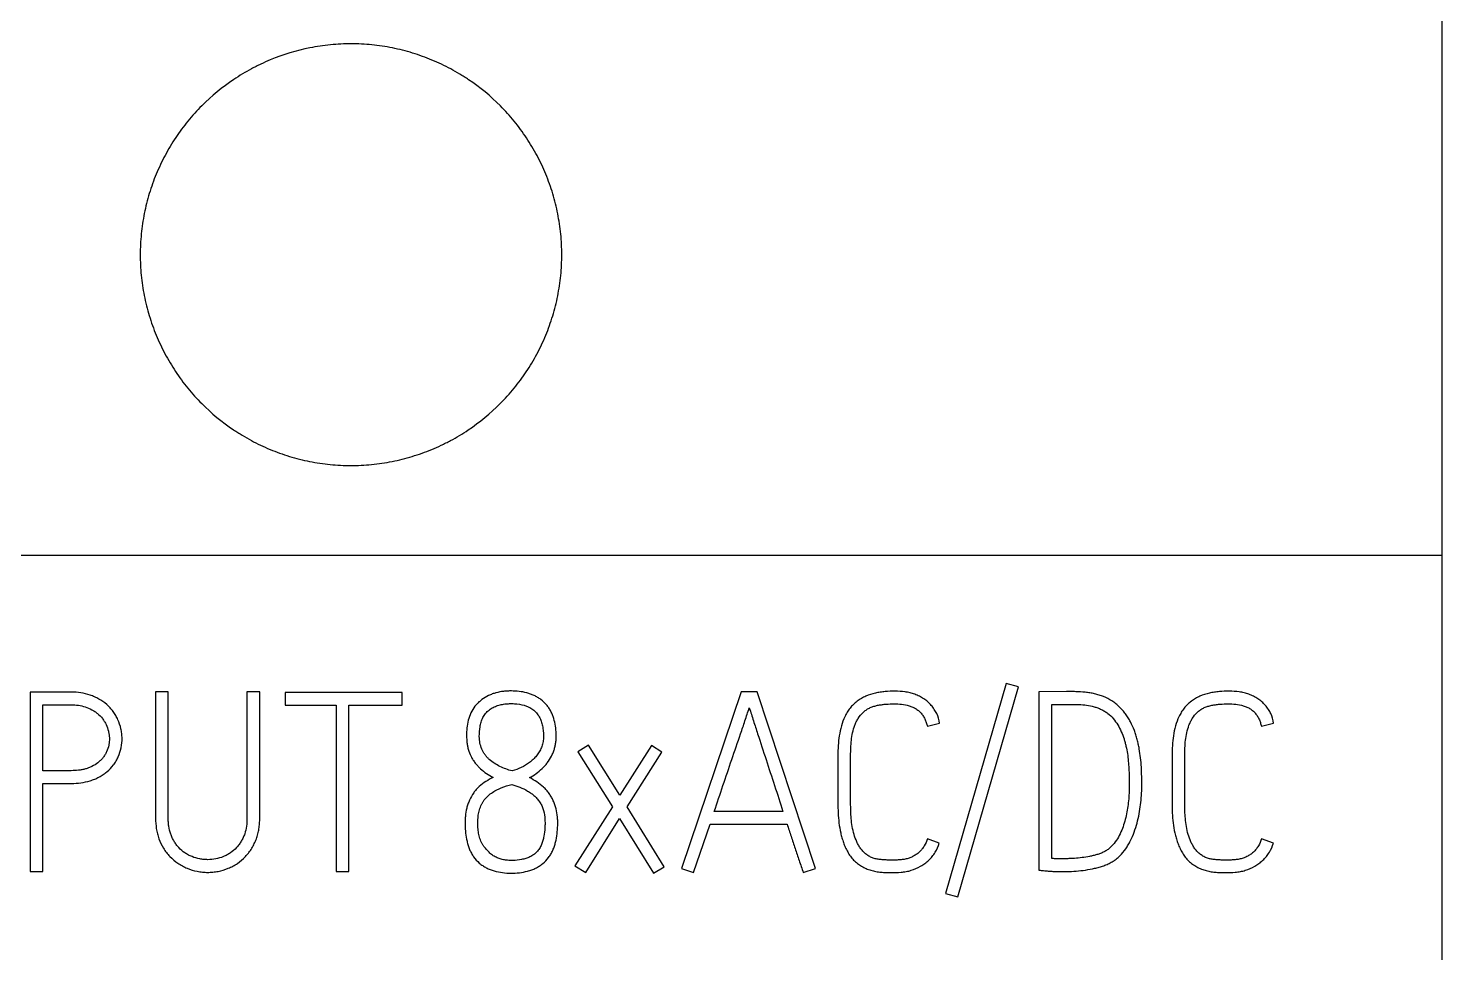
# Model space of a CAD drawing. Extents: x 0 to 420, y 0 to 297.
# Drawn here: x 150.69 to 164.11, y 221.7 to 230.47 of the extents above; entities that cross this region are included whole.
import ezdxf

# ---------------------------------------------------------------- set-up
doc = ezdxf.new("R2010")
doc.units = 0
doc.header["$LTSCALE"] = 23.1
doc.layers.add('10000_FRONT', color=7, linetype='CONTINUOUS')
doc.layers.add('10500_FRONT_LABELING', color=7, linetype='CONTINUOUS')

msp = doc.modelspace()

# ---------------------------------------------------------------- linework, layer by layer
at = {"layer": '10000_FRONT', "color": 7, "linetype": 'CONTINUOUS'}
for p, q in [((164.107, 236.469), (164.107, 146.469)), ((92.607, 225.469), (164.107, 225.469))]:
    msp.add_line(p, q, dxfattribs=at)
for points, knots in [([(155.757, 228.319), (155.757, 228.385), (155.754, 228.45), (155.741, 228.579), (155.731, 228.644), (155.706, 228.771), (155.691, 228.834), (155.662, 228.928), (155.652, 228.959), (155.63, 229.021), (155.618, 229.052), (155.581, 229.143), (155.525, 229.26), (155.458, 229.372), (155.404, 229.453), (155.385, 229.48), (155.347, 229.533), (155.326, 229.559), (155.264, 229.636), (155.22, 229.684), (155.082, 229.823), (154.981, 229.906), (154.858, 229.988), (154.845, 229.997), (154.817, 230.015), (154.803, 230.024), (154.76, 230.049), (154.732, 230.065), (154.645, 230.112), (154.586, 230.14), (154.465, 230.19), (154.404, 230.212), (154.31, 230.241), (154.278, 230.25), (154.214, 230.266), (154.182, 230.273), (154.085, 230.293), (153.955, 230.312), (153.824, 230.319), (153.694, 230.319), (153.628, 230.316), (153.529, 230.306), (153.496, 230.302), (153.431, 230.292), (153.269, 230.264), (153.113, 230.217), (152.961, 230.154), (152.931, 230.141), (152.886, 230.119), (152.871, 230.112), (152.842, 230.097), (152.769, 230.059), (152.699, 230.017), (152.536, 229.908), (152.435, 229.825), (152.318, 229.708), (152.296, 229.685), (152.252, 229.636), (152.23, 229.611), (152.168, 229.535), (152.13, 229.483), (152.057, 229.375), (152.024, 229.319), (151.978, 229.232), (151.963, 229.203), (151.935, 229.143), (151.921, 229.113), (151.884, 229.023), (151.84, 228.9), (151.808, 228.774), (151.789, 228.678), (151.784, 228.646), (151.774, 228.581), (151.77, 228.549), (151.76, 228.45), (151.757, 228.385), (151.757, 228.319)], [0, 0, 0, 0, 0.03125, 0.03125, 0.0625, 0.0625, 0.09375, 0.09375, 0.109375, 0.109375, 0.125, 0.125, 0.15625, 0.1875, 0.1875, 0.203125, 0.203125, 0.21875, 0.21875, 0.25, 0.25, 0.3125, 0.3125, 0.320312, 0.320312, 0.328125, 0.328125, 0.34375, 0.34375, 0.375, 0.375, 0.40625, 0.40625, 0.421875, 0.421875, 0.4375, 0.4375, 0.46875, 0.5, 0.5, 0.53125, 0.53125, 0.546875, 0.546875, 0.5625, 0.625, 0.625, 0.640625, 0.640625, 0.648438, 0.648438, 0.65625, 0.6875, 0.6875, 0.75, 0.75, 0.765625, 0.765625, 0.78125, 0.78125, 0.8125, 0.8125, 0.84375, 0.84375, 0.859375, 0.859375, 0.875, 0.875, 0.90625, 0.9375, 0.9375, 0.953125, 0.953125, 0.96875, 0.96875, 1, 1, 1, 1]), ([(151.757, 228.319), (151.757, 228.253), (151.76, 228.188), (151.773, 228.058), (151.782, 227.994), (151.808, 227.867), (151.823, 227.803), (151.852, 227.709), (151.862, 227.678), (151.884, 227.616), (151.896, 227.586), (151.933, 227.495), (151.989, 227.377), (152.056, 227.265), (152.11, 227.184), (152.129, 227.157), (152.167, 227.104), (152.188, 227.078), (152.25, 227.002), (152.294, 226.953), (152.432, 226.815), (152.533, 226.732), (152.656, 226.649), (152.67, 226.64), (152.697, 226.622), (152.711, 226.614), (152.754, 226.588), (152.783, 226.572), (152.869, 226.525), (152.928, 226.497), (153.049, 226.447), (153.11, 226.425), (153.204, 226.396), (153.236, 226.387), (153.3, 226.371), (153.332, 226.364), (153.429, 226.345), (153.559, 226.325), (153.69, 226.319), (153.82, 226.319), (153.886, 226.322), (153.985, 226.331), (154.018, 226.335), (154.083, 226.345), (154.115, 226.351), (154.212, 226.37), (154.275, 226.386), (154.4, 226.424), (154.462, 226.446), (154.553, 226.483), (154.583, 226.497), (154.627, 226.518), (154.642, 226.525), (154.672, 226.54), (154.745, 226.578), (154.815, 226.62), (154.978, 226.729), (155.079, 226.812), (155.195, 226.929), (155.218, 226.953), (155.262, 227.001), (155.284, 227.026), (155.346, 227.102), (155.384, 227.154), (155.457, 227.263), (155.49, 227.318), (155.536, 227.405), (155.551, 227.434), (155.579, 227.494), (155.593, 227.524), (155.63, 227.615), (155.674, 227.738), (155.706, 227.864), (155.725, 227.959), (155.73, 227.992), (155.74, 228.056), (155.744, 228.089), (155.754, 228.187), (155.757, 228.253), (155.757, 228.319)], [0, 0, 0, 0, 0.03125, 0.03125, 0.0625, 0.0625, 0.09375, 0.09375, 0.109375, 0.109375, 0.125, 0.125, 0.15625, 0.1875, 0.1875, 0.203125, 0.203125, 0.21875, 0.21875, 0.25, 0.25, 0.3125, 0.3125, 0.320312, 0.320312, 0.328125, 0.328125, 0.34375, 0.34375, 0.375, 0.375, 0.40625, 0.40625, 0.421875, 0.421875, 0.4375, 0.4375, 0.46875, 0.5, 0.5, 0.53125, 0.53125, 0.546875, 0.546875, 0.5625, 0.5625, 0.59375, 0.59375, 0.625, 0.625, 0.640625, 0.640625, 0.648438, 0.648438, 0.65625, 0.6875, 0.6875, 0.75, 0.75, 0.765625, 0.765625, 0.78125, 0.78125, 0.8125, 0.8125, 0.84375, 0.84375, 0.859375, 0.859375, 0.875, 0.875, 0.90625, 0.9375, 0.9375, 0.953125, 0.953125, 0.96875, 0.96875, 1, 1, 1, 1])]:
    msp.add_open_spline(points, degree=3, knots=knots, dxfattribs=at)
at = {"layer": '10500_FRONT_LABELING', "color": 7, "linetype": 'CONTINUOUS'}
for p, q in [((150.712, 224.169), (150.712, 222.469)), ((151.103, 224.169), (150.712, 224.169)), ((151.903, 224.171), (151.903, 222.973)), ((152.023, 224.171), (151.903, 224.171)), ((152.023, 222.973), (152.023, 224.171)), ((152.77, 224.171), (152.77, 222.973)), ((152.891, 224.171), (152.77, 224.171)), ((152.891, 222.973), (152.891, 224.171)), ((153.131, 224.166), (153.131, 224.046)), ((154.242, 224.166), (153.131, 224.166)), ((154.242, 224.046), (154.242, 224.166)), ((157.46, 224.171), (156.894, 222.495)), ((157.612, 224.171), (157.46, 224.171)), ((158.164, 222.495), (157.612, 224.171)), ((159.974, 224.251), (159.399, 222.259)), ((159.515, 222.226), (160.09, 224.218)), ((160.09, 224.218), (159.974, 224.251)), ((160.545, 224.176), (160.285, 224.173)), ((160.285, 224.173), (160.285, 222.48)), ((150.832, 223.424), (150.832, 224.048)), ((150.832, 224.048), (151.103, 224.048)), ((153.131, 224.046), (153.617, 224.046)), ((153.617, 224.046), (153.617, 222.469)), ((153.737, 222.469), (153.737, 224.046)), ((153.737, 224.046), (154.242, 224.046)), ((160.406, 222.591), (160.406, 224.053)), ((160.406, 224.053), (160.593, 224.053)), ((159.226, 223.846), (159.342, 223.874)), ((162.396, 223.846), (162.512, 223.874)), ((156.012, 223.666), (155.91, 223.603)), ((155.91, 223.603), (156.237, 223.082)), ((156.309, 223.193), (156.012, 223.666)), ((156.607, 223.662), (156.309, 223.193)), ((156.377, 223.082), (156.707, 223.598)), ((156.707, 223.598), (156.607, 223.662)), ((158.377, 223.567), (158.377, 223.119)), ((158.498, 223.119), (158.498, 223.567)), ((161.548, 223.567), (161.548, 223.119)), ((161.669, 223.119), (161.669, 223.567)), ((151.103, 223.424), (150.832, 223.424)), ((150.832, 222.469), (150.832, 223.303)), ((150.832, 223.303), (151.103, 223.303)), ((156.237, 223.082), (155.882, 222.521)), ((156.73, 222.513), (156.377, 223.082)), ((155.984, 222.457), (156.306, 222.969)), ((156.306, 222.969), (156.628, 222.452)), ((157.008, 222.457), (157.164, 222.917)), ((157.164, 222.917), (157.896, 222.917)), ((157.856, 223.037), (157.204, 223.037)), ((159.339, 222.737), (159.228, 222.778)), ((162.51, 222.737), (162.398, 222.778)), ((155.882, 222.521), (155.984, 222.457)), ((156.628, 222.452), (156.73, 222.513)), ((150.712, 222.469), (150.832, 222.469)), ((153.617, 222.469), (153.737, 222.469)), ((156.894, 222.495), (157.008, 222.457)), ((158.048, 222.457), (158.164, 222.495)), ((159.399, 222.259), (159.515, 222.226))]:
    msp.add_line(p, q, dxfattribs=at)
for points, knots in [([(151.103, 223.303), (151.134, 223.303), (151.164, 223.305), (151.223, 223.313), (151.253, 223.319), (151.296, 223.333), (151.311, 223.338), (151.339, 223.349), (151.352, 223.356), (151.379, 223.37), (151.392, 223.378), (151.417, 223.395), (151.429, 223.404), (151.464, 223.433), (151.484, 223.455), (151.512, 223.49), (151.52, 223.503), (151.536, 223.529), (151.543, 223.543), (151.561, 223.584), (151.57, 223.612), (151.582, 223.672), (151.585, 223.702), (151.584, 223.747), (151.583, 223.762), (151.58, 223.792), (151.577, 223.807), (151.567, 223.851), (151.558, 223.88), (151.539, 223.921), (151.532, 223.935), (151.517, 223.961), (151.5, 223.986), (151.481, 224.009), (151.461, 224.031), (151.45, 224.042), (151.416, 224.072), (151.391, 224.089), (151.352, 224.111), (151.338, 224.118), (151.31, 224.131), (151.296, 224.136), (151.254, 224.151), (151.224, 224.158), (151.164, 224.167), (151.134, 224.169), (151.103, 224.169)], [0, 0, 0, 0, 0.0625, 0.0625, 0.125, 0.125, 0.15625, 0.15625, 0.1875, 0.1875, 0.21875, 0.21875, 0.25, 0.25, 0.3125, 0.3125, 0.34375, 0.34375, 0.375, 0.375, 0.4375, 0.4375, 0.5, 0.5, 0.53125, 0.53125, 0.5625, 0.5625, 0.625, 0.625, 0.65625, 0.65625, 0.6875, 0.71875, 0.71875, 0.75, 0.75, 0.8125, 0.8125, 0.84375, 0.84375, 0.875, 0.875, 0.9375, 0.9375, 1, 1, 1, 1]), ([(155.451, 223.358), (155.473, 223.369), (155.494, 223.382), (155.533, 223.411), (155.552, 223.426), (155.579, 223.452), (155.587, 223.461), (155.604, 223.479), (155.612, 223.489), (155.634, 223.518), (155.647, 223.539), (155.664, 223.572), (155.67, 223.583), (155.679, 223.606), (155.687, 223.629), (155.693, 223.652), (155.698, 223.676), (155.7, 223.688), (155.703, 223.713), (155.704, 223.725), (155.704, 223.75), (155.704, 223.762), (155.703, 223.799), (155.701, 223.823), (155.694, 223.871), (155.688, 223.895), (155.678, 223.931), (155.674, 223.942), (155.664, 223.965), (155.654, 223.987), (155.641, 224.009), (155.627, 224.029), (155.62, 224.039), (155.596, 224.067), (155.578, 224.084), (155.548, 224.106), (155.538, 224.113), (155.517, 224.126), (155.506, 224.131), (155.483, 224.142), (155.472, 224.147), (155.449, 224.155), (155.437, 224.159), (155.377, 224.175), (155.328, 224.18), (155.266, 224.18), (155.254, 224.18), (155.229, 224.179), (155.217, 224.178), (155.18, 224.173), (155.156, 224.169), (155.121, 224.159), (155.109, 224.156), (155.086, 224.147), (155.074, 224.142), (155.041, 224.126), (155.02, 224.114), (154.99, 224.092), (154.98, 224.084), (154.962, 224.067), (154.953, 224.058), (154.929, 224.031), (154.915, 224.01), (154.892, 223.966), (154.883, 223.943), (154.868, 223.896), (154.863, 223.872), (154.856, 223.823), (154.854, 223.799), (154.853, 223.75), (154.854, 223.725), (154.857, 223.688), (154.859, 223.676), (154.863, 223.652), (154.866, 223.64), (154.876, 223.604), (154.885, 223.582), (154.902, 223.548), (154.908, 223.537), (154.921, 223.517), (154.928, 223.506), (154.943, 223.487), (154.951, 223.478), (154.967, 223.46), (154.976, 223.451), (155.004, 223.426), (155.023, 223.411), (155.064, 223.384), (155.085, 223.371), (155.107, 223.36)], [0, 0, 0, 0, 0.03125, 0.03125, 0.0625, 0.0625, 0.078125, 0.078125, 0.09375, 0.09375, 0.125, 0.125, 0.140625, 0.140625, 0.15625, 0.171875, 0.171875, 0.1875, 0.1875, 0.203125, 0.203125, 0.21875, 0.21875, 0.25, 0.25, 0.28125, 0.28125, 0.296875, 0.296875, 0.3125, 0.328125, 0.328125, 0.34375, 0.34375, 0.375, 0.375, 0.390625, 0.390625, 0.40625, 0.40625, 0.421875, 0.421875, 0.4375, 0.4375, 0.5, 0.5, 0.515625, 0.515625, 0.53125, 0.53125, 0.5625, 0.5625, 0.578125, 0.578125, 0.59375, 0.59375, 0.625, 0.625, 0.640625, 0.640625, 0.65625, 0.65625, 0.6875, 0.6875, 0.71875, 0.71875, 0.75, 0.75, 0.78125, 0.78125, 0.8125, 0.8125, 0.828125, 0.828125, 0.84375, 0.84375, 0.875, 0.875, 0.890625, 0.890625, 0.90625, 0.90625, 0.921875, 0.921875, 0.9375, 0.9375, 0.96875, 0.96875, 1, 1, 1, 1]), ([(159.342, 223.874), (159.338, 223.906), (159.328, 223.936), (159.312, 223.972), (159.308, 223.979), (159.3, 223.993), (159.296, 223.999), (159.283, 224.019), (159.273, 224.032), (159.252, 224.055), (159.241, 224.067), (159.217, 224.088), (159.205, 224.097), (159.178, 224.115), (159.165, 224.123), (159.136, 224.137), (159.122, 224.144), (159.092, 224.154), (159.077, 224.159), (159.046, 224.166), (159.03, 224.169), (158.983, 224.176), (158.952, 224.178), (158.889, 224.178), (158.857, 224.177), (158.81, 224.173), (158.795, 224.171), (158.763, 224.166), (158.748, 224.163), (158.702, 224.152), (158.672, 224.143), (158.628, 224.124), (158.614, 224.116), (158.586, 224.101), (158.573, 224.092), (158.548, 224.073), (158.536, 224.063), (158.513, 224.041), (158.502, 224.029), (158.483, 224.004), (158.474, 223.991), (158.457, 223.964), (158.45, 223.95), (158.429, 223.908), (158.419, 223.878), (158.402, 223.818), (158.395, 223.787), (158.381, 223.693), (158.377, 223.631), (158.377, 223.567)], [0, 0, 0, 0, 0.0625, 0.0625, 0.078125, 0.078125, 0.09375, 0.09375, 0.125, 0.125, 0.15625, 0.15625, 0.1875, 0.1875, 0.21875, 0.21875, 0.25, 0.25, 0.28125, 0.28125, 0.3125, 0.3125, 0.375, 0.375, 0.4375, 0.4375, 0.46875, 0.46875, 0.5, 0.5, 0.5625, 0.5625, 0.59375, 0.59375, 0.625, 0.625, 0.65625, 0.65625, 0.6875, 0.6875, 0.71875, 0.71875, 0.75, 0.75, 0.8125, 0.8125, 0.875, 0.875, 1, 1, 1, 1]), ([(160.285, 222.48), (160.3, 222.479), (160.314, 222.478), (160.344, 222.475), (160.359, 222.473), (160.388, 222.471), (160.403, 222.47), (160.433, 222.468), (160.447, 222.467), (160.492, 222.466), (160.521, 222.466), (160.58, 222.468), (160.609, 222.469), (160.668, 222.474), (160.697, 222.477), (160.755, 222.486), (160.785, 222.491), (160.828, 222.501), (160.843, 222.505), (160.872, 222.513), (160.886, 222.517), (160.914, 222.528), (160.928, 222.533), (160.955, 222.546), (160.968, 222.553), (160.994, 222.568), (161.007, 222.577), (161.03, 222.595), (161.042, 222.605), (161.073, 222.636), (161.092, 222.659), (161.117, 222.696), (161.125, 222.709), (161.14, 222.734), (161.147, 222.747), (161.167, 222.787), (161.179, 222.814), (161.199, 222.87), (161.208, 222.899), (161.224, 222.956), (161.23, 222.985), (161.241, 223.043), (161.246, 223.072), (161.253, 223.131), (161.256, 223.16), (161.26, 223.219), (161.261, 223.248), (161.261, 223.308), (161.261, 223.338), (161.259, 223.397), (161.259, 223.427), (161.255, 223.486), (161.253, 223.515), (161.246, 223.574), (161.242, 223.603), (161.234, 223.647), (161.231, 223.661), (161.225, 223.69), (161.221, 223.705), (161.214, 223.734), (161.21, 223.748), (161.201, 223.777), (161.196, 223.791), (161.181, 223.833), (161.168, 223.86), (161.147, 223.9), (161.14, 223.913), (161.124, 223.938), (161.116, 223.95), (161.098, 223.974), (161.088, 223.986), (161.069, 224.008), (161.058, 224.019), (161.037, 224.04), (161.026, 224.05), (161.009, 224.064), (161.003, 224.068), (160.99, 224.077), (160.984, 224.081), (160.952, 224.102), (160.926, 224.115), (160.884, 224.132), (160.87, 224.137), (160.841, 224.146), (160.827, 224.15), (160.798, 224.157), (160.783, 224.16), (160.754, 224.164), (160.739, 224.166), (160.694, 224.171), (160.665, 224.172), (160.62, 224.174), (160.605, 224.175), (160.575, 224.176), (160.56, 224.176), (160.545, 224.176)], [0, 0, 0, 0, 0.015625, 0.015625, 0.03125, 0.03125, 0.046875, 0.046875, 0.0625, 0.0625, 0.09375, 0.09375, 0.125, 0.125, 0.15625, 0.15625, 0.1875, 0.1875, 0.203125, 0.203125, 0.21875, 0.21875, 0.234375, 0.234375, 0.25, 0.25, 0.265625, 0.265625, 0.28125, 0.28125, 0.3125, 0.3125, 0.328125, 0.328125, 0.34375, 0.34375, 0.375, 0.375, 0.40625, 0.40625, 0.4375, 0.4375, 0.46875, 0.46875, 0.5, 0.5, 0.53125, 0.53125, 0.5625, 0.5625, 0.59375, 0.59375, 0.625, 0.625, 0.65625, 0.65625, 0.671875, 0.671875, 0.6875, 0.6875, 0.703125, 0.703125, 0.71875, 0.71875, 0.75, 0.75, 0.765625, 0.765625, 0.78125, 0.78125, 0.796875, 0.796875, 0.8125, 0.8125, 0.828125, 0.828125, 0.835938, 0.835938, 0.84375, 0.84375, 0.875, 0.875, 0.890625, 0.890625, 0.90625, 0.90625, 0.921875, 0.921875, 0.9375, 0.9375, 0.96875, 0.96875, 0.984375, 0.984375, 1, 1, 1, 1]), ([(162.512, 223.874), (162.508, 223.906), (162.499, 223.936), (162.482, 223.972), (162.478, 223.979), (162.471, 223.993), (162.466, 223.999), (162.453, 224.019), (162.444, 224.032), (162.423, 224.055), (162.411, 224.067), (162.388, 224.088), (162.375, 224.097), (162.349, 224.115), (162.335, 224.123), (162.307, 224.137), (162.292, 224.144), (162.263, 224.154), (162.247, 224.159), (162.217, 224.166), (162.201, 224.169), (162.154, 224.176), (162.122, 224.178), (162.059, 224.178), (162.028, 224.177), (161.981, 224.173), (161.965, 224.171), (161.934, 224.166), (161.918, 224.163), (161.872, 224.152), (161.842, 224.143), (161.798, 224.124), (161.784, 224.116), (161.757, 224.101), (161.744, 224.092), (161.718, 224.073), (161.706, 224.063), (161.683, 224.041), (161.673, 224.029), (161.653, 224.004), (161.644, 223.991), (161.628, 223.964), (161.62, 223.95), (161.6, 223.908), (161.589, 223.878), (161.572, 223.818), (161.566, 223.787), (161.551, 223.693), (161.548, 223.631), (161.548, 223.567)], [0, 0, 0, 0, 0.0625, 0.0625, 0.078125, 0.078125, 0.09375, 0.09375, 0.125, 0.125, 0.15625, 0.15625, 0.1875, 0.1875, 0.21875, 0.21875, 0.25, 0.25, 0.28125, 0.28125, 0.3125, 0.3125, 0.375, 0.375, 0.4375, 0.4375, 0.46875, 0.46875, 0.5, 0.5, 0.5625, 0.5625, 0.59375, 0.59375, 0.625, 0.625, 0.65625, 0.65625, 0.6875, 0.6875, 0.71875, 0.71875, 0.75, 0.75, 0.8125, 0.8125, 0.875, 0.875, 1, 1, 1, 1]), ([(151.103, 224.048), (151.126, 224.048), (151.148, 224.047), (151.192, 224.041), (151.214, 224.036), (151.257, 224.022), (151.277, 224.013), (151.306, 223.997), (151.316, 223.992), (151.334, 223.979), (151.343, 223.973), (151.369, 223.951), (151.385, 223.935), (151.405, 223.909), (151.412, 223.9), (151.423, 223.881), (151.429, 223.871), (151.443, 223.841), (151.45, 223.82), (151.458, 223.788), (151.46, 223.777), (151.463, 223.755), (151.464, 223.744), (151.464, 223.721), (151.464, 223.71), (151.462, 223.688), (151.46, 223.677), (151.454, 223.644), (151.447, 223.623), (151.433, 223.593), (151.428, 223.583), (151.416, 223.564), (151.41, 223.555), (151.396, 223.537), (151.389, 223.529), (151.373, 223.514), (151.364, 223.506), (151.338, 223.486), (151.319, 223.474), (151.289, 223.459), (151.278, 223.455), (151.257, 223.447), (151.247, 223.443), (151.226, 223.437), (151.215, 223.434), (151.193, 223.43), (151.182, 223.429), (151.148, 223.425), (151.126, 223.424), (151.103, 223.424)], [0, 0, 0, 0, 0.0625, 0.0625, 0.125, 0.125, 0.1875, 0.1875, 0.21875, 0.21875, 0.25, 0.25, 0.3125, 0.3125, 0.34375, 0.34375, 0.375, 0.375, 0.4375, 0.4375, 0.46875, 0.46875, 0.5, 0.5, 0.53125, 0.53125, 0.5625, 0.5625, 0.625, 0.625, 0.65625, 0.65625, 0.6875, 0.6875, 0.71875, 0.71875, 0.75, 0.75, 0.8125, 0.8125, 0.84375, 0.84375, 0.875, 0.875, 0.90625, 0.90625, 0.9375, 0.9375, 1, 1, 1, 1]), ([(154.974, 223.749), (154.975, 223.78), (154.977, 223.81), (154.983, 223.848), (154.984, 223.856), (154.988, 223.871), (154.99, 223.878), (154.996, 223.901), (155.002, 223.915), (155.012, 223.936), (155.016, 223.942), (155.025, 223.955), (155.029, 223.961), (155.044, 223.979), (155.055, 223.99), (155.073, 224.004), (155.08, 224.009), (155.093, 224.017), (155.099, 224.021), (155.12, 224.031), (155.134, 224.037), (155.156, 224.044), (155.164, 224.046), (155.179, 224.05), (155.201, 224.055), (155.224, 224.058), (155.255, 224.06), (155.27, 224.06), (155.301, 224.06), (155.317, 224.059), (155.362, 224.054), (155.392, 224.048), (155.428, 224.034), (155.436, 224.031), (155.45, 224.024), (155.463, 224.017), (155.476, 224.008), (155.489, 223.999), (155.495, 223.994), (155.512, 223.979), (155.522, 223.967), (155.536, 223.948), (155.54, 223.942), (155.547, 223.928), (155.551, 223.921), (155.56, 223.9), (155.565, 223.886), (155.573, 223.856), (155.576, 223.841), (155.583, 223.795), (155.585, 223.765), (155.582, 223.719), (155.58, 223.704), (155.574, 223.673), (155.57, 223.658), (155.558, 223.63), (155.552, 223.616), (155.54, 223.596), (155.535, 223.59), (155.526, 223.577), (155.522, 223.571), (155.507, 223.553), (155.497, 223.542), (155.48, 223.526), (155.474, 223.521), (155.463, 223.511), (155.457, 223.506), (155.426, 223.482), (155.4, 223.467), (155.344, 223.44), (155.315, 223.43), (155.285, 223.421)], [0, 0, 0, 0, 0.0625, 0.0625, 0.078125, 0.078125, 0.09375, 0.09375, 0.125, 0.125, 0.140625, 0.140625, 0.15625, 0.15625, 0.1875, 0.1875, 0.203125, 0.203125, 0.21875, 0.21875, 0.25, 0.25, 0.265625, 0.265625, 0.28125, 0.3125, 0.3125, 0.34375, 0.34375, 0.375, 0.375, 0.4375, 0.4375, 0.453125, 0.453125, 0.46875, 0.484375, 0.484375, 0.5, 0.5, 0.53125, 0.53125, 0.546875, 0.546875, 0.5625, 0.5625, 0.59375, 0.59375, 0.625, 0.625, 0.6875, 0.6875, 0.71875, 0.71875, 0.75, 0.75, 0.78125, 0.78125, 0.796875, 0.796875, 0.8125, 0.8125, 0.84375, 0.84375, 0.859375, 0.859375, 0.875, 0.875, 0.9375, 0.9375, 1, 1, 1, 1]), ([(157.204, 223.037), (157.232, 223.119), (157.259, 223.201), (157.314, 223.365), (157.342, 223.447), (157.398, 223.61), (157.426, 223.692), (157.468, 223.815), (157.482, 223.856), (157.509, 223.938), (157.522, 223.979), (157.536, 224.02)], [0, 0, 0, 0, 0.25, 0.25, 0.5, 0.5, 0.75, 0.75, 0.875, 0.875, 1, 1, 1, 1]), ([(157.536, 224.02), (157.55, 223.979), (157.563, 223.938), (157.589, 223.856), (157.602, 223.815), (157.642, 223.692), (157.669, 223.61), (157.722, 223.447), (157.749, 223.365), (157.803, 223.201), (157.83, 223.119), (157.856, 223.037)], [0, 0, 0, 0, 0.125, 0.125, 0.25, 0.25, 0.5, 0.5, 0.75, 0.75, 1, 1, 1, 1]), ([(158.498, 223.567), (158.498, 223.592), (158.499, 223.616), (158.501, 223.664), (158.503, 223.688), (158.508, 223.736), (158.512, 223.76), (158.522, 223.808), (158.529, 223.832), (158.542, 223.866), (158.547, 223.877), (158.557, 223.899), (158.563, 223.91), (158.583, 223.941), (158.598, 223.96), (158.62, 223.981), (158.625, 223.985), (158.634, 223.992), (158.639, 223.996), (158.654, 224.006), (158.665, 224.013), (158.687, 224.024), (158.698, 224.028), (158.715, 224.034), (158.721, 224.036), (158.733, 224.039), (158.739, 224.041), (158.757, 224.045), (158.769, 224.047), (158.793, 224.05), (158.805, 224.052), (158.841, 224.056), (158.866, 224.057), (158.914, 224.058), (158.939, 224.058), (158.988, 224.054), (159.012, 224.051), (159.048, 224.042), (159.059, 224.038), (159.082, 224.03), (159.093, 224.025), (159.115, 224.014), (159.125, 224.007), (159.145, 223.992), (159.154, 223.984), (159.166, 223.971), (159.17, 223.966), (159.177, 223.957), (159.181, 223.952), (159.191, 223.936), (159.197, 223.926), (159.207, 223.904), (159.212, 223.892), (159.219, 223.869), (159.223, 223.858), (159.226, 223.846)], [0, 0, 0, 0, 0.0625, 0.0625, 0.125, 0.125, 0.1875, 0.1875, 0.25, 0.25, 0.28125, 0.28125, 0.3125, 0.3125, 0.375, 0.375, 0.390625, 0.390625, 0.40625, 0.40625, 0.4375, 0.4375, 0.46875, 0.46875, 0.484375, 0.484375, 0.5, 0.5, 0.53125, 0.53125, 0.5625, 0.5625, 0.625, 0.625, 0.6875, 0.6875, 0.75, 0.75, 0.78125, 0.78125, 0.8125, 0.8125, 0.84375, 0.84375, 0.875, 0.875, 0.890625, 0.890625, 0.90625, 0.90625, 0.9375, 0.9375, 0.96875, 0.96875, 1, 1, 1, 1]), ([(160.593, 224.053), (160.617, 224.053), (160.641, 224.053), (160.689, 224.05), (160.713, 224.048), (160.761, 224.042), (160.785, 224.038), (160.82, 224.027), (160.832, 224.024), (160.854, 224.015), (160.865, 224.01), (160.887, 224), (160.898, 223.994), (160.919, 223.982), (160.929, 223.975), (160.958, 223.953), (160.975, 223.936), (161.006, 223.899), (161.02, 223.879), (161.045, 223.837), (161.057, 223.816), (161.076, 223.772), (161.085, 223.749), (161.096, 223.715), (161.099, 223.703), (161.105, 223.68), (161.108, 223.668), (161.116, 223.633), (161.121, 223.609), (161.128, 223.562), (161.131, 223.538), (161.135, 223.491), (161.137, 223.467), (161.139, 223.419), (161.14, 223.395), (161.142, 223.347), (161.142, 223.323), (161.143, 223.275), (161.142, 223.251), (161.14, 223.203), (161.139, 223.18), (161.134, 223.132), (161.132, 223.108), (161.125, 223.061), (161.121, 223.038), (161.111, 222.991), (161.105, 222.967), (161.086, 222.898), (161.07, 222.853), (161.036, 222.788), (161.023, 222.768), (160.995, 222.729), (160.98, 222.711), (160.957, 222.691), (160.953, 222.687), (160.943, 222.679), (160.929, 222.668), (160.913, 222.659), (160.892, 222.648), (160.881, 222.643), (160.858, 222.635), (160.847, 222.631), (160.823, 222.624), (160.812, 222.621), (160.788, 222.615), (160.777, 222.613), (160.742, 222.606), (160.718, 222.602), (160.67, 222.596), (160.647, 222.593), (160.611, 222.591), (160.598, 222.591), (160.574, 222.59), (160.562, 222.589), (160.526, 222.589), (160.502, 222.589), (160.466, 222.589), (160.454, 222.589), (160.43, 222.589), (160.418, 222.59), (160.406, 222.591)], [0, 0, 0, 0, 0.03125, 0.03125, 0.0625, 0.0625, 0.09375, 0.09375, 0.109375, 0.109375, 0.125, 0.125, 0.140625, 0.140625, 0.15625, 0.15625, 0.1875, 0.1875, 0.21875, 0.21875, 0.25, 0.25, 0.28125, 0.28125, 0.296875, 0.296875, 0.3125, 0.3125, 0.34375, 0.34375, 0.375, 0.375, 0.40625, 0.40625, 0.4375, 0.4375, 0.46875, 0.46875, 0.5, 0.5, 0.53125, 0.53125, 0.5625, 0.5625, 0.59375, 0.59375, 0.625, 0.625, 0.6875, 0.6875, 0.71875, 0.71875, 0.75, 0.75, 0.757812, 0.757812, 0.765625, 0.78125, 0.78125, 0.796875, 0.796875, 0.8125, 0.8125, 0.828125, 0.828125, 0.84375, 0.84375, 0.875, 0.875, 0.90625, 0.90625, 0.921875, 0.921875, 0.9375, 0.9375, 0.96875, 0.96875, 0.984375, 0.984375, 1, 1, 1, 1]), ([(161.669, 223.567), (161.669, 223.592), (161.669, 223.616), (161.671, 223.664), (161.673, 223.688), (161.679, 223.736), (161.683, 223.76), (161.693, 223.808), (161.7, 223.832), (161.713, 223.866), (161.717, 223.877), (161.728, 223.899), (161.734, 223.91), (161.753, 223.941), (161.768, 223.96), (161.791, 223.981), (161.795, 223.985), (161.805, 223.992), (161.81, 223.996), (161.825, 224.006), (161.835, 224.013), (161.857, 224.024), (161.868, 224.028), (161.886, 224.034), (161.892, 224.036), (161.904, 224.039), (161.91, 224.041), (161.928, 224.045), (161.94, 224.047), (161.964, 224.05), (161.976, 224.052), (162.012, 224.056), (162.036, 224.057), (162.085, 224.058), (162.11, 224.058), (162.158, 224.054), (162.182, 224.051), (162.218, 224.042), (162.23, 224.038), (162.253, 224.03), (162.264, 224.025), (162.286, 224.014), (162.296, 224.007), (162.315, 223.992), (162.324, 223.984), (162.336, 223.971), (162.34, 223.966), (162.348, 223.957), (162.351, 223.952), (162.361, 223.936), (162.367, 223.926), (162.378, 223.904), (162.382, 223.892), (162.39, 223.869), (162.393, 223.858), (162.396, 223.846)], [0, 0, 0, 0, 0.0625, 0.0625, 0.125, 0.125, 0.1875, 0.1875, 0.25, 0.25, 0.28125, 0.28125, 0.3125, 0.3125, 0.375, 0.375, 0.390625, 0.390625, 0.40625, 0.40625, 0.4375, 0.4375, 0.46875, 0.46875, 0.484375, 0.484375, 0.5, 0.5, 0.53125, 0.53125, 0.5625, 0.5625, 0.625, 0.625, 0.6875, 0.6875, 0.75, 0.75, 0.78125, 0.78125, 0.8125, 0.8125, 0.84375, 0.84375, 0.875, 0.875, 0.890625, 0.890625, 0.90625, 0.90625, 0.9375, 0.9375, 0.96875, 0.96875, 1, 1, 1, 1]), ([(155.285, 223.421), (155.246, 223.433), (155.207, 223.447), (155.152, 223.473), (155.134, 223.483), (155.1, 223.505), (155.084, 223.517), (155.061, 223.538), (155.053, 223.545), (155.04, 223.56), (155.027, 223.576), (155.016, 223.593), (155.006, 223.611), (155.002, 223.62), (154.99, 223.648), (154.984, 223.668), (154.979, 223.698), (154.977, 223.708), (154.975, 223.729), (154.975, 223.739), (154.974, 223.749)], [0, 0, 0, 0, 0.25, 0.25, 0.375, 0.375, 0.5, 0.5, 0.5625, 0.5625, 0.625, 0.6875, 0.6875, 0.75, 0.75, 0.875, 0.875, 0.9375, 0.9375, 1, 1, 1, 1]), ([(155.107, 223.36), (155.083, 223.349), (155.059, 223.336), (155.015, 223.308), (154.993, 223.292), (154.964, 223.265), (154.954, 223.255), (154.937, 223.235), (154.929, 223.225), (154.906, 223.192), (154.893, 223.169), (154.876, 223.133), (154.871, 223.12), (154.862, 223.095), (154.858, 223.082), (154.848, 223.044), (154.844, 223.017), (154.841, 222.977), (154.84, 222.964), (154.839, 222.938), (154.839, 222.924), (154.84, 222.885), (154.842, 222.858), (154.847, 222.806), (154.852, 222.78), (154.861, 222.741), (154.864, 222.728), (154.872, 222.702), (154.877, 222.689), (154.887, 222.665), (154.893, 222.653), (154.906, 222.629), (154.913, 222.618), (154.936, 222.585), (154.954, 222.565), (154.985, 222.539), (154.995, 222.531), (155.018, 222.516), (155.029, 222.509), (155.053, 222.497), (155.065, 222.491), (155.09, 222.481), (155.103, 222.477), (155.168, 222.458), (155.221, 222.452), (155.329, 222.452), (155.382, 222.457), (155.446, 222.475), (155.459, 222.479), (155.485, 222.488), (155.497, 222.493), (155.521, 222.505), (155.533, 222.512), (155.555, 222.526), (155.567, 222.534), (155.598, 222.559), (155.616, 222.579), (155.64, 222.611), (155.648, 222.622), (155.661, 222.645), (155.667, 222.657), (155.678, 222.682), (155.683, 222.694), (155.692, 222.72), (155.695, 222.733), (155.705, 222.772), (155.709, 222.798), (155.716, 222.851), (155.718, 222.877), (155.719, 222.917), (155.719, 222.931), (155.718, 222.958), (155.717, 222.971), (155.714, 223.011), (155.71, 223.037), (155.7, 223.076), (155.696, 223.089), (155.687, 223.114), (155.682, 223.126), (155.671, 223.151), (155.665, 223.162), (155.652, 223.185), (155.637, 223.208), (155.621, 223.229), (155.603, 223.249), (155.594, 223.259), (155.564, 223.286), (155.543, 223.302), (155.498, 223.332), (155.475, 223.346), (155.451, 223.358)], [0, 0, 0, 0, 0.03125, 0.03125, 0.0625, 0.0625, 0.078125, 0.078125, 0.09375, 0.09375, 0.125, 0.125, 0.140625, 0.140625, 0.15625, 0.15625, 0.1875, 0.1875, 0.203125, 0.203125, 0.21875, 0.21875, 0.25, 0.25, 0.28125, 0.28125, 0.296875, 0.296875, 0.3125, 0.3125, 0.328125, 0.328125, 0.34375, 0.34375, 0.375, 0.375, 0.390625, 0.390625, 0.40625, 0.40625, 0.421875, 0.421875, 0.4375, 0.4375, 0.5, 0.5, 0.5625, 0.5625, 0.578125, 0.578125, 0.59375, 0.59375, 0.609375, 0.609375, 0.625, 0.625, 0.65625, 0.65625, 0.671875, 0.671875, 0.6875, 0.6875, 0.703125, 0.703125, 0.71875, 0.71875, 0.75, 0.75, 0.78125, 0.78125, 0.796875, 0.796875, 0.8125, 0.8125, 0.84375, 0.84375, 0.859375, 0.859375, 0.875, 0.875, 0.890625, 0.890625, 0.90625, 0.921875, 0.921875, 0.9375, 0.9375, 0.96875, 0.96875, 1, 1, 1, 1]), ([(155.067, 222.65), (155.054, 222.663), (155.043, 222.675), (155.026, 222.696), (155.02, 222.702), (155.01, 222.717), (155.005, 222.724), (154.997, 222.739), (154.993, 222.747), (154.986, 222.763), (154.983, 222.772), (154.975, 222.797), (154.971, 222.813), (154.964, 222.848), (154.963, 222.866), (154.96, 222.901), (154.96, 222.918), (154.961, 222.953), (154.962, 222.971), (154.964, 222.997), (154.966, 223.005), (154.969, 223.023), (154.971, 223.031), (154.977, 223.057), (154.982, 223.074), (154.993, 223.098), (154.997, 223.106), (155.005, 223.122), (155.01, 223.129), (155.024, 223.151), (155.036, 223.165), (155.061, 223.189), (155.074, 223.201), (155.118, 223.231), (155.149, 223.247), (155.214, 223.274), (155.248, 223.285), (155.282, 223.294)], [0, 0, 0, 0, 0.0625, 0.0625, 0.09375, 0.09375, 0.125, 0.125, 0.15625, 0.15625, 0.1875, 0.1875, 0.25, 0.25, 0.3125, 0.3125, 0.375, 0.375, 0.4375, 0.4375, 0.46875, 0.46875, 0.5, 0.5, 0.5625, 0.5625, 0.59375, 0.59375, 0.625, 0.625, 0.6875, 0.6875, 0.75, 0.75, 0.875, 0.875, 1, 1, 1, 1]), ([(155.282, 223.294), (155.309, 223.286), (155.335, 223.277), (155.385, 223.257), (155.41, 223.245), (155.445, 223.224), (155.457, 223.217), (155.479, 223.201), (155.49, 223.192), (155.51, 223.174), (155.519, 223.164), (155.537, 223.143), (155.545, 223.132), (155.559, 223.108), (155.565, 223.096), (155.576, 223.071), (155.58, 223.058), (155.591, 223.018), (155.595, 222.991), (155.597, 222.951), (155.598, 222.937), (155.598, 222.91), (155.597, 222.896), (155.595, 222.855), (155.592, 222.828), (155.584, 222.788), (155.581, 222.774), (155.574, 222.748), (155.567, 222.729), (155.559, 222.71), (155.552, 222.698), (155.549, 222.692), (155.538, 222.674), (155.53, 222.664), (155.511, 222.644), (155.5, 222.635), (155.478, 222.619), (155.466, 222.612), (155.448, 222.603), (155.441, 222.6), (155.428, 222.595), (155.409, 222.589), (155.389, 222.584), (155.349, 222.576), (155.321, 222.573), (155.28, 222.572), (155.267, 222.572), (155.24, 222.574), (155.226, 222.575), (155.206, 222.579), (155.199, 222.58), (155.186, 222.583), (155.179, 222.585), (155.159, 222.591), (155.146, 222.596), (155.128, 222.605), (155.122, 222.609), (155.11, 222.616), (155.104, 222.619), (155.087, 222.631), (155.077, 222.64), (155.067, 222.65)], [0, 0, 0, 0, 0.0625, 0.0625, 0.125, 0.125, 0.15625, 0.15625, 0.1875, 0.1875, 0.21875, 0.21875, 0.25, 0.25, 0.28125, 0.28125, 0.3125, 0.3125, 0.375, 0.375, 0.40625, 0.40625, 0.4375, 0.4375, 0.5, 0.5, 0.53125, 0.53125, 0.5625, 0.578125, 0.578125, 0.59375, 0.59375, 0.625, 0.625, 0.65625, 0.65625, 0.6875, 0.6875, 0.703125, 0.703125, 0.71875, 0.75, 0.75, 0.8125, 0.8125, 0.84375, 0.84375, 0.875, 0.875, 0.890625, 0.890625, 0.90625, 0.90625, 0.9375, 0.9375, 0.953125, 0.953125, 0.96875, 0.96875, 1, 1, 1, 1]), ([(158.377, 223.119), (158.377, 223.087), (158.378, 223.055), (158.381, 222.992), (158.384, 222.96), (158.391, 222.897), (158.397, 222.865), (158.407, 222.818), (158.411, 222.803), (158.42, 222.772), (158.425, 222.757), (158.435, 222.726), (158.441, 222.712), (158.454, 222.682), (158.462, 222.668), (158.478, 222.64), (158.486, 222.626), (158.505, 222.6), (158.515, 222.588), (158.532, 222.57), (158.538, 222.565), (158.55, 222.554), (158.556, 222.549), (158.575, 222.534), (158.589, 222.526), (158.616, 222.51), (158.631, 222.502), (158.66, 222.489), (158.675, 222.484), (158.706, 222.475), (158.722, 222.471), (158.753, 222.465), (158.77, 222.463), (158.802, 222.46), (158.818, 222.459), (158.85, 222.458), (158.866, 222.457), (158.914, 222.457), (158.946, 222.457), (158.993, 222.462), (159.009, 222.464), (159.041, 222.47), (159.057, 222.474), (159.104, 222.488), (159.133, 222.5), (159.176, 222.525), (159.189, 222.534), (159.215, 222.553), (159.24, 222.574), (159.262, 222.597), (159.277, 222.616), (159.282, 222.623), (159.292, 222.636), (159.296, 222.643), (159.317, 222.677), (159.33, 222.706), (159.339, 222.737)], [0, 0, 0, 0, 0.0625, 0.0625, 0.125, 0.125, 0.1875, 0.1875, 0.21875, 0.21875, 0.25, 0.25, 0.28125, 0.28125, 0.3125, 0.3125, 0.34375, 0.34375, 0.375, 0.375, 0.390625, 0.390625, 0.40625, 0.40625, 0.4375, 0.4375, 0.46875, 0.46875, 0.5, 0.5, 0.53125, 0.53125, 0.5625, 0.5625, 0.59375, 0.59375, 0.625, 0.625, 0.6875, 0.6875, 0.71875, 0.71875, 0.75, 0.75, 0.8125, 0.8125, 0.84375, 0.84375, 0.875, 0.90625, 0.90625, 0.921875, 0.921875, 0.9375, 0.9375, 1, 1, 1, 1]), ([(159.228, 222.778), (159.22, 222.754), (159.21, 222.731), (159.19, 222.699), (159.183, 222.689), (159.171, 222.674), (159.167, 222.669), (159.158, 222.66), (159.153, 222.656), (159.139, 222.643), (159.13, 222.635), (159.109, 222.621), (159.098, 222.615), (159.075, 222.603), (159.064, 222.598), (159.04, 222.59), (159.028, 222.587), (159.003, 222.582), (158.99, 222.58), (158.965, 222.578), (158.952, 222.577), (158.914, 222.574), (158.889, 222.575), (158.851, 222.576), (158.839, 222.577), (158.813, 222.578), (158.801, 222.579), (158.775, 222.581), (158.763, 222.583), (158.738, 222.587), (158.726, 222.59), (158.707, 222.596), (158.702, 222.598), (158.69, 222.604), (158.684, 222.606), (158.668, 222.615), (158.657, 222.622), (158.642, 222.634), (158.637, 222.638), (158.628, 222.646), (158.623, 222.65), (158.61, 222.664), (158.602, 222.674), (158.587, 222.694), (158.58, 222.705), (158.567, 222.727), (158.562, 222.738), (158.546, 222.772), (158.537, 222.796), (158.523, 222.844), (158.518, 222.869), (158.509, 222.919), (158.506, 222.944), (158.5, 223.019), (158.498, 223.069), (158.498, 223.119)], [0, 0, 0, 0, 0.0625, 0.0625, 0.09375, 0.09375, 0.109375, 0.109375, 0.125, 0.125, 0.15625, 0.15625, 0.1875, 0.1875, 0.21875, 0.21875, 0.25, 0.25, 0.28125, 0.28125, 0.3125, 0.3125, 0.375, 0.375, 0.40625, 0.40625, 0.4375, 0.4375, 0.46875, 0.46875, 0.5, 0.5, 0.515625, 0.515625, 0.53125, 0.53125, 0.5625, 0.5625, 0.578125, 0.578125, 0.59375, 0.59375, 0.625, 0.625, 0.65625, 0.65625, 0.6875, 0.6875, 0.75, 0.75, 0.8125, 0.8125, 0.875, 0.875, 1, 1, 1, 1]), ([(161.548, 223.119), (161.548, 223.087), (161.548, 223.055), (161.552, 222.992), (161.554, 222.96), (161.562, 222.897), (161.567, 222.865), (161.578, 222.818), (161.582, 222.803), (161.59, 222.772), (161.595, 222.757), (161.606, 222.726), (161.612, 222.712), (161.625, 222.682), (161.632, 222.668), (161.648, 222.64), (161.657, 222.626), (161.676, 222.6), (161.686, 222.588), (161.702, 222.57), (161.708, 222.565), (161.72, 222.554), (161.726, 222.549), (161.746, 222.534), (161.759, 222.526), (161.787, 222.51), (161.801, 222.502), (161.831, 222.489), (161.846, 222.484), (161.877, 222.475), (161.892, 222.471), (161.924, 222.465), (161.94, 222.463), (161.972, 222.46), (161.988, 222.459), (162.02, 222.458), (162.036, 222.457), (162.084, 222.457), (162.116, 222.457), (162.164, 222.462), (162.18, 222.464), (162.212, 222.47), (162.228, 222.474), (162.274, 222.488), (162.304, 222.5), (162.346, 222.525), (162.36, 222.534), (162.386, 222.553), (162.41, 222.574), (162.432, 222.597), (162.448, 222.616), (162.453, 222.623), (162.462, 222.636), (162.467, 222.643), (162.488, 222.677), (162.501, 222.706), (162.51, 222.737)], [0, 0, 0, 0, 0.0625, 0.0625, 0.125, 0.125, 0.1875, 0.1875, 0.21875, 0.21875, 0.25, 0.25, 0.28125, 0.28125, 0.3125, 0.3125, 0.34375, 0.34375, 0.375, 0.375, 0.390625, 0.390625, 0.40625, 0.40625, 0.4375, 0.4375, 0.46875, 0.46875, 0.5, 0.5, 0.53125, 0.53125, 0.5625, 0.5625, 0.59375, 0.59375, 0.625, 0.625, 0.6875, 0.6875, 0.71875, 0.71875, 0.75, 0.75, 0.8125, 0.8125, 0.84375, 0.84375, 0.875, 0.90625, 0.90625, 0.921875, 0.921875, 0.9375, 0.9375, 1, 1, 1, 1]), ([(162.398, 222.778), (162.39, 222.754), (162.38, 222.731), (162.361, 222.699), (162.354, 222.689), (162.341, 222.674), (162.337, 222.669), (162.328, 222.66), (162.324, 222.656), (162.31, 222.643), (162.3, 222.635), (162.28, 222.621), (162.269, 222.615), (162.246, 222.603), (162.234, 222.598), (162.21, 222.59), (162.198, 222.587), (162.173, 222.582), (162.161, 222.58), (162.135, 222.578), (162.123, 222.577), (162.085, 222.574), (162.06, 222.575), (162.022, 222.576), (162.009, 222.577), (161.984, 222.578), (161.971, 222.579), (161.946, 222.581), (161.933, 222.583), (161.908, 222.587), (161.896, 222.59), (161.878, 222.596), (161.872, 222.598), (161.86, 222.604), (161.855, 222.606), (161.838, 222.615), (161.828, 222.622), (161.813, 222.634), (161.808, 222.638), (161.798, 222.646), (161.794, 222.65), (161.78, 222.664), (161.772, 222.674), (161.757, 222.694), (161.75, 222.705), (161.738, 222.727), (161.732, 222.738), (161.717, 222.772), (161.708, 222.796), (161.694, 222.844), (161.688, 222.869), (161.68, 222.919), (161.677, 222.944), (161.67, 223.019), (161.669, 223.069), (161.669, 223.119)], [0, 0, 0, 0, 0.0625, 0.0625, 0.09375, 0.09375, 0.109375, 0.109375, 0.125, 0.125, 0.15625, 0.15625, 0.1875, 0.1875, 0.21875, 0.21875, 0.25, 0.25, 0.28125, 0.28125, 0.3125, 0.3125, 0.375, 0.375, 0.40625, 0.40625, 0.4375, 0.4375, 0.46875, 0.46875, 0.5, 0.5, 0.515625, 0.515625, 0.53125, 0.53125, 0.5625, 0.5625, 0.578125, 0.578125, 0.59375, 0.59375, 0.625, 0.625, 0.65625, 0.65625, 0.6875, 0.6875, 0.75, 0.75, 0.8125, 0.8125, 0.875, 0.875, 1, 1, 1, 1]), ([(151.903, 222.973), (151.903, 222.94), (151.905, 222.907), (151.912, 222.858), (151.916, 222.842), (151.922, 222.818), (151.924, 222.81), (151.929, 222.794), (151.931, 222.786), (151.946, 222.746), (151.96, 222.717), (151.986, 222.675), (151.995, 222.661), (152.016, 222.635), (152.027, 222.622), (152.061, 222.586), (152.087, 222.565), (152.121, 222.541), (152.128, 222.537), (152.142, 222.528), (152.15, 222.524), (152.172, 222.512), (152.187, 222.505), (152.233, 222.486), (152.265, 222.476), (152.314, 222.466), (152.331, 222.463), (152.364, 222.46), (152.397, 222.458), (152.43, 222.46), (152.463, 222.463), (152.48, 222.466), (152.529, 222.475), (152.561, 222.485), (152.599, 222.501), (152.607, 222.504), (152.622, 222.511), (152.629, 222.515), (152.652, 222.527), (152.666, 222.535), (152.707, 222.563), (152.732, 222.585), (152.761, 222.615), (152.766, 222.621), (152.777, 222.634), (152.783, 222.64), (152.798, 222.66), (152.807, 222.674), (152.824, 222.702), (152.832, 222.717), (152.847, 222.747), (152.853, 222.762), (152.865, 222.793), (152.87, 222.809), (152.878, 222.841), (152.881, 222.857), (152.886, 222.89), (152.888, 222.907), (152.89, 222.94), (152.891, 222.957), (152.891, 222.973)], [0, 0, 0, 0, 0.0625, 0.0625, 0.09375, 0.09375, 0.109375, 0.109375, 0.125, 0.125, 0.1875, 0.1875, 0.21875, 0.21875, 0.25, 0.25, 0.3125, 0.3125, 0.328125, 0.328125, 0.34375, 0.34375, 0.375, 0.375, 0.4375, 0.4375, 0.46875, 0.46875, 0.5, 0.53125, 0.53125, 0.5625, 0.5625, 0.625, 0.625, 0.640625, 0.640625, 0.65625, 0.65625, 0.6875, 0.6875, 0.75, 0.75, 0.765625, 0.765625, 0.78125, 0.78125, 0.8125, 0.8125, 0.84375, 0.84375, 0.875, 0.875, 0.90625, 0.90625, 0.9375, 0.9375, 0.96875, 0.96875, 1, 1, 1, 1]), ([(152.77, 222.973), (152.77, 222.948), (152.769, 222.923), (152.762, 222.873), (152.756, 222.849), (152.744, 222.813), (152.739, 222.801), (152.728, 222.778), (152.722, 222.767), (152.71, 222.745), (152.703, 222.734), (152.688, 222.714), (152.679, 222.704), (152.653, 222.676), (152.634, 222.659), (152.603, 222.638), (152.592, 222.631), (152.569, 222.619), (152.558, 222.613), (152.522, 222.599), (152.498, 222.592), (152.448, 222.582), (152.423, 222.579), (152.385, 222.58), (152.372, 222.58), (152.347, 222.583), (152.334, 222.585), (152.296, 222.592), (152.272, 222.599), (152.237, 222.613), (152.225, 222.618), (152.202, 222.63), (152.191, 222.637), (152.16, 222.658), (152.141, 222.675), (152.115, 222.703), (152.107, 222.713), (152.092, 222.733), (152.085, 222.744), (152.072, 222.765), (152.066, 222.777), (152.055, 222.8), (152.05, 222.811), (152.038, 222.847), (152.032, 222.872), (152.026, 222.91), (152.025, 222.922), (152.023, 222.948), (152.023, 222.961), (152.023, 222.973)], [0, 0, 0, 0, 0.0625, 0.0625, 0.125, 0.125, 0.15625, 0.15625, 0.1875, 0.1875, 0.21875, 0.21875, 0.25, 0.25, 0.3125, 0.3125, 0.34375, 0.34375, 0.375, 0.375, 0.4375, 0.4375, 0.5, 0.5, 0.53125, 0.53125, 0.5625, 0.5625, 0.625, 0.625, 0.65625, 0.65625, 0.6875, 0.6875, 0.75, 0.75, 0.78125, 0.78125, 0.8125, 0.8125, 0.84375, 0.84375, 0.875, 0.875, 0.9375, 0.9375, 0.96875, 0.96875, 1, 1, 1, 1]), ([(157.896, 222.917), (157.908, 222.878), (157.92, 222.84), (157.945, 222.763), (157.958, 222.725), (157.983, 222.648), (157.996, 222.61), (158.016, 222.553), (158.023, 222.534), (158.036, 222.495), (158.042, 222.476), (158.048, 222.457)], [0, 0, 0, 0, 0.25, 0.25, 0.5, 0.5, 0.75, 0.75, 0.875, 0.875, 1, 1, 1, 1])]:
    msp.add_open_spline(points, degree=3, knots=knots, dxfattribs=at)

doc.saveas('drawing.dxf')
